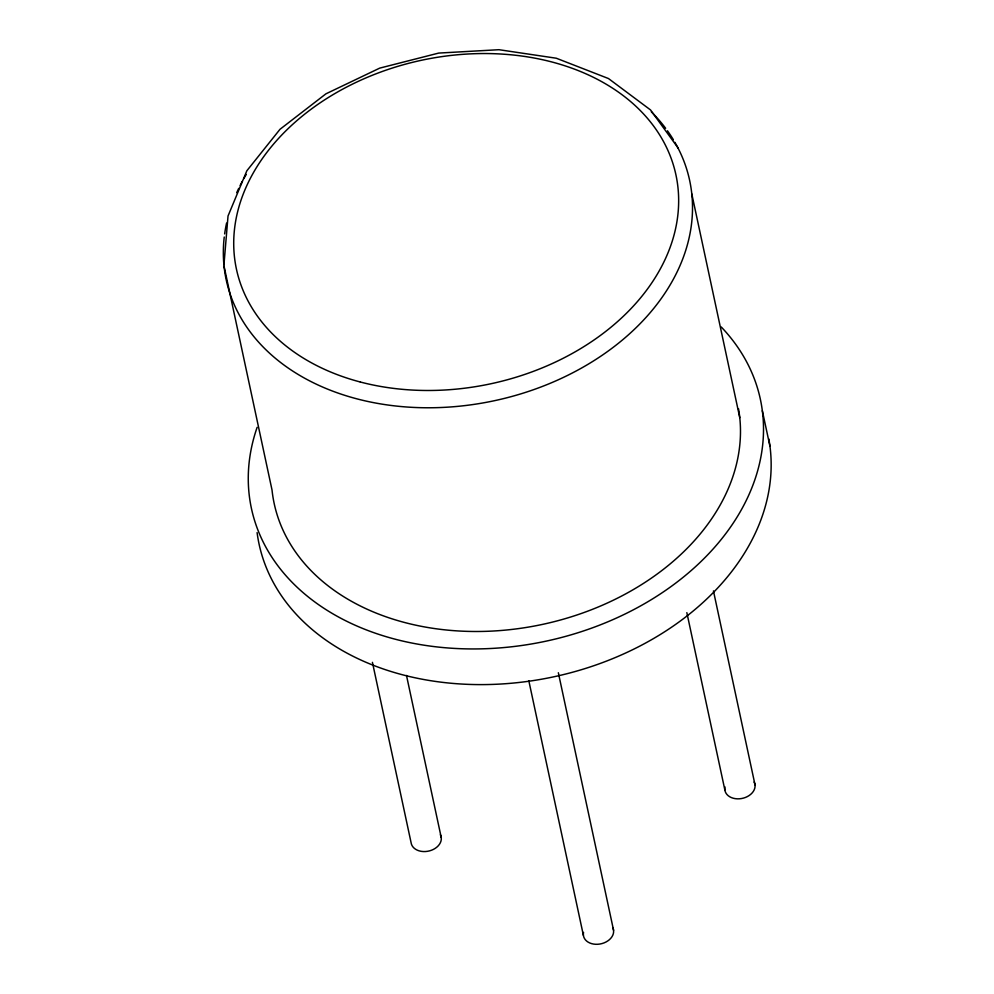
<?xml version="1.0" encoding="UTF-8"?>
<svg xmlns="http://www.w3.org/2000/svg" width="994" height="994" viewBox="0 0 994 994"><rect width="100%" height="100%" fill="white"/><g stroke="black" fill="none" stroke-linecap="round" stroke-linejoin="round"><path stroke-width="1.49" d="M224.01 264.093L228.024 216.021L246.847 170.782L279.997 129.295L325.945 93.821L379.708 68.126L438.702 53.08L498.938 49.7L556.292 58.224L608.465 78.538L650.548 109.961L678.268 148.23M762.336 410.746L769.99 446.405M691.812 193.979L739.772 417.691M713.443 590.908L755.018 784.838M686.842 612.639L724.85 789.907M558.342 672.727L613.571 930.297M528.833 680.828L583.391 935.366M406.496 675.448L441.249 837.569M372.427 662.339L411.081 842.639A15.308 11.269 -12.1 0 0 429.57 850.864A15.308 11.269 -12.1 0 0 440.367 834.761M224.06 266.255L272.021 489.98A236.994 174.447 -12.1 0 0 530.249 626.779A236.994 174.447 -12.1 0 0 738.505 408.696M768.809 438.95A260.254 191.581 -12.1 0 1 543.246 678.902A260.254 191.581 -12.1 0 1 257.098 532.598M721.222 326.951A260.254 191.581 -12.1 0 1 546.712 641.018A260.254 191.581 -12.1 0 1 257.123 427.358M674.889 142.304A236.994 174.447 -12.1 0 1 493.235 400.955A236.994 174.447 -12.1 0 1 224.246 237.019M224.644 233.913A236.994 174.447 -12.1 0 1 226.582 223.078M236.721 192.65A236.994 174.447 -12.1 0 1 238.722 188.375M240.113 185.555A236.994 174.447 -12.1 0 1 242.312 181.343M243.853 178.572A236.994 174.447 -12.1 0 1 246.251 174.447M651.343 111.85A236.994 174.447 -12.1 0 1 665.645 128.301M667.459 130.786A236.994 174.447 -12.1 0 1 673.36 139.707M754.123 782.029A15.308 11.269 -12.1 0 1 741.387 798.567A15.308 11.269 -12.1 0 1 724.986 786.925M612.677 927.489A15.308 11.269 -12.1 0 1 599.929 944.027A15.308 11.269 -12.1 0 1 583.54 932.384M360.313 382.007A224.743 165.426 -12.1 0 0 677.983 187.742A224.743 165.426 -12.1 0 0 330.294 96.294A224.743 165.426 -12.1 0 0 360.313 382.007"/></g></svg>
